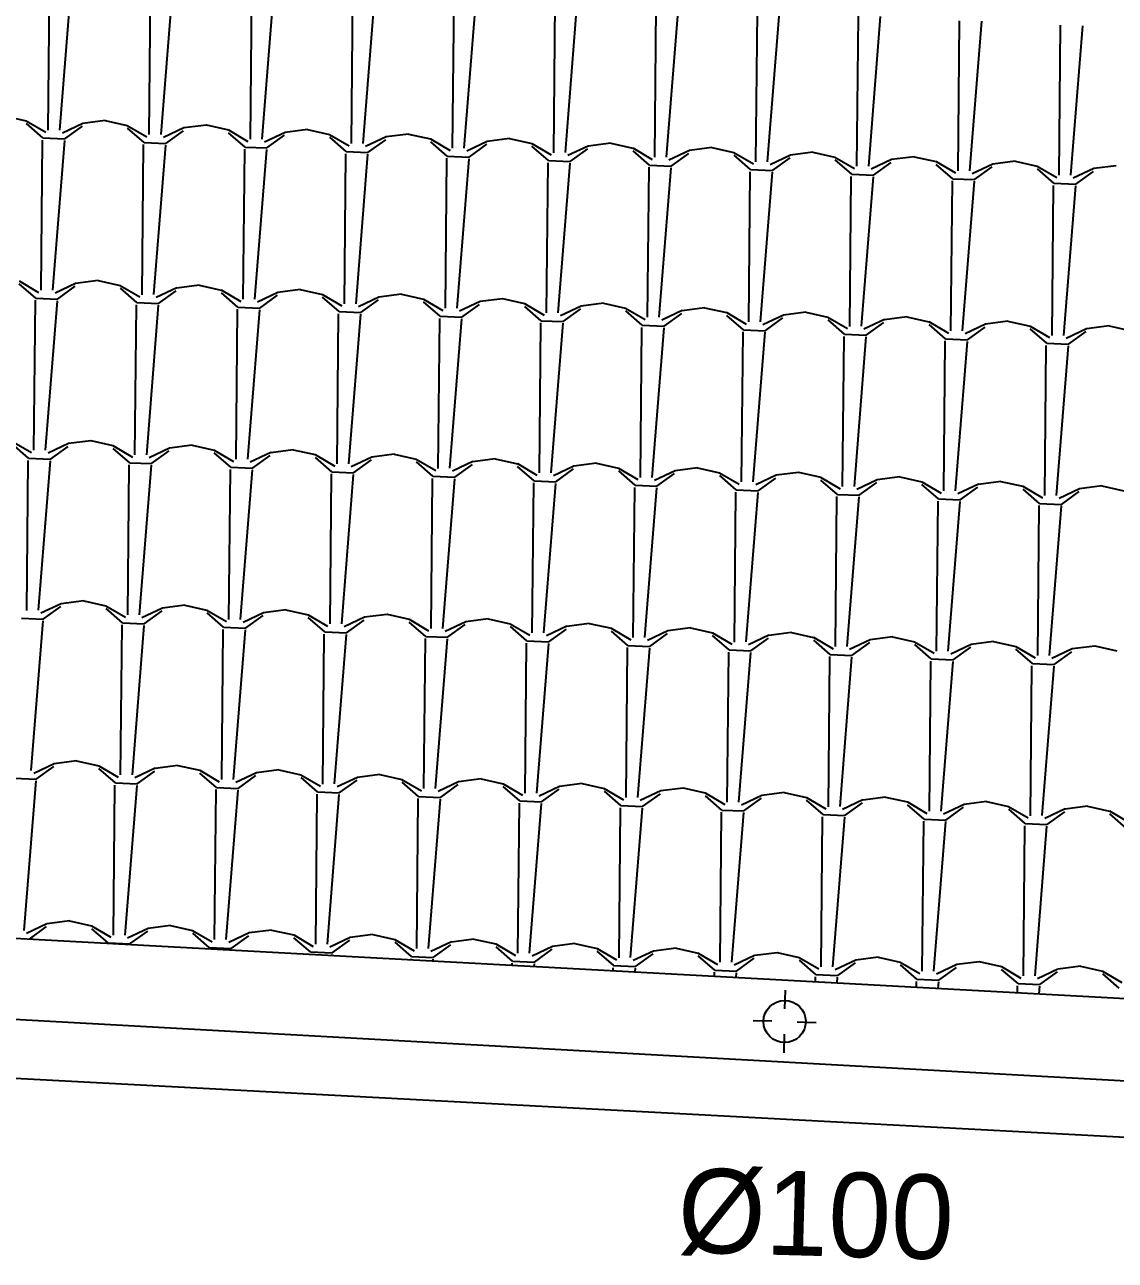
# Model space of a CAD drawing. Extents: x 1037 to 14540, y 1034 to 18285.
# Drawn here: x 9275.7 to 9534.4, y 1033.7 to 1326.7 of the extents above; entities that cross this region are included whole.
import ezdxf

# ---------------------------------------------------------------- set-up
doc = ezdxf.new("R2010")
doc.units = 0
doc.header["$LTSCALE"] = 100
doc.header["$MEASUREMENT"] = 0
doc.layers.get('0').update_dxf_attribs({"color": 240, "linetype": 'CONTINUOUS'})
for name, color, linetype in [('proiezioni', 252, 'CONTINUOUS'), ('retini copertura', 32, 'CONTINUOUS'), ('testi di progetto', 7, 'CONTINUOUS')]:
    doc.layers.add(name, color=color, linetype=linetype)
doc.styles.add('GREEKS', font='greeks')

# ---------------------------------------------------------------- blocks, each defined once
blk = doc.blocks.new('*X1853')
at = {"color": 0}
for p, q in [((39.419, 13.004), (39.4225, 13.3597)), ((39.4467, 13.004), (39.4751, 13.3586)), ((39.6588, 12.9933), (39.6622, 13.349)), ((39.6865, 12.9933), (39.7148, 13.3479)), ((39.8985, 12.9825), (39.902, 13.3382)), ((39.9262, 12.9826), (39.9546, 13.3372)), ((40.1383, 12.9718), (40.1417, 13.3275)), ((40.166, 12.9719), (40.1943, 13.3265)), ((40.3781, 12.9611), (40.3815, 13.3168)), ((40.4057, 12.9612), (40.4341, 13.3158)), ((40.6178, 12.9503), (40.6212, 13.306)), ((40.6455, 12.9504), (40.6738, 13.305)), ((40.8576, 12.9396), (40.861, 13.2953)), ((40.8853, 12.9397), (40.9136, 13.2943)), ((41.0973, 12.9289), (41.1008, 13.2846)), ((41.125, 12.929), (41.1534, 13.2836)), ((41.3371, 12.9181), (41.3405, 13.2738)), ((41.3648, 12.9183), (41.3931, 13.2729)), ((41.5768, 12.9074), (41.5803, 13.2631)), ((41.6045, 12.9076), (41.6329, 13.2622)), ((41.8166, 12.8967), (41.82, 13.2524)), ((41.8443, 12.8968), (41.8726, 13.2514)), ((39.3145, 13.0374), (39.3669, 13.0258)), ((39.3668, 13.0258), (39.4131, 12.9987)), ((39.4064, 12.9853), (39.3673, 13.0192)), ((39.501, 13.0198), (39.4525, 12.9969)), ((39.4581, 12.9829), (39.5, 13.0132)), ((39.5543, 13.0267), (39.5011, 13.0197)), ((39.5543, 13.0267), (39.6066, 13.0151)), ((39.6066, 13.0151), (39.6529, 12.988)), ((39.7408, 13.0091), (39.6923, 12.9862)), ((39.794, 13.0159), (39.7408, 13.009)), ((39.794, 13.016), (39.8464, 13.0043)), ((39.402, 12.6244), (39.4055, 12.9801)), ((39.4064, 12.9853), (39.4581, 12.983)), ((39.6462, 12.9746), (39.6071, 13.0084)), ((39.6979, 12.9722), (39.7398, 13.0025)), ((39.8464, 13.0044), (39.8926, 12.9772)), ((39.8859, 12.9638), (39.8469, 12.9977)), ((39.9806, 12.9984), (39.932, 12.9755)), ((39.9376, 12.9615), (39.9796, 12.9917)), ((40.0338, 13.0052), (39.9806, 12.9983)), ((40.0338, 13.0053), (40.0861, 12.9936)), ((40.0861, 12.9937), (40.1324, 12.9665)), ((40.1257, 12.9531), (40.0866, 12.987)), ((40.2203, 12.9876), (40.1718, 12.9647)), ((40.1774, 12.9508), (40.2193, 12.981)), ((40.2735, 12.9945), (40.2204, 12.9876)), ((40.2735, 12.9945), (40.3259, 12.9829)), ((40.3259, 12.9829), (40.3721, 12.9558)), ((40.5133, 12.9837), (40.4601, 12.9768)), ((40.5133, 12.9838), (40.5657, 12.9722)), ((39.4297, 12.6244), (39.4581, 12.979)), ((39.6418, 12.6136), (39.6452, 12.9694)), ((39.6462, 12.9745), (39.6978, 12.9722)), ((39.6695, 12.6137), (39.6978, 12.9683)), ((39.8816, 12.6029), (39.885, 12.9586)), ((39.8859, 12.9638), (39.9376, 12.9615)), ((39.9092, 12.603), (39.9376, 12.9576)), ((40.1257, 12.9531), (40.1774, 12.9508)), ((40.3655, 12.9424), (40.3264, 12.9763)), ((40.4601, 12.9769), (40.4116, 12.954)), ((40.4171, 12.94), (40.4591, 12.9703)), ((40.5656, 12.9722), (40.6119, 12.9451)), ((40.6052, 12.9317), (40.5662, 12.9655)), ((40.6998, 12.9662), (40.6513, 12.9433)), ((40.6569, 12.9293), (40.6988, 12.9596)), ((40.7531, 12.973), (40.6999, 12.9661)), ((40.7531, 12.9731), (40.8054, 12.9614)), ((40.8054, 12.9615), (40.8517, 12.9343)), ((40.845, 12.9209), (40.8059, 12.9548)), ((40.9396, 12.9554), (40.8911, 12.9326)), ((40.9928, 12.9623), (40.9396, 12.9554)), ((40.9928, 12.9624), (41.0452, 12.9507)), ((41.0452, 12.9507), (41.0914, 12.9236)), ((41.2326, 12.9516), (41.1794, 12.9446)), ((41.2326, 12.9516), (41.2849, 12.94)), ((40.1213, 12.5922), (40.1247, 12.9479)), ((40.149, 12.5923), (40.1773, 12.9469)), ((40.3611, 12.5814), (40.3645, 12.9372)), ((40.3654, 12.9424), (40.4171, 12.9401)), ((40.3887, 12.5815), (40.4171, 12.9361)), ((40.6008, 12.5707), (40.6043, 12.9264)), ((40.6052, 12.9316), (40.6569, 12.9293)), ((40.6285, 12.5708), (40.6569, 12.9254)), ((40.845, 12.9209), (40.8966, 12.9186)), ((40.8967, 12.9186), (40.9386, 12.9488)), ((41.0847, 12.9102), (41.0457, 12.9441)), ((41.1794, 12.9447), (41.1308, 12.9218)), ((41.1364, 12.9078), (41.1784, 12.9381)), ((41.2849, 12.94), (41.3312, 12.9129)), ((41.3245, 12.8995), (41.2854, 12.9334)), ((41.4191, 12.934), (41.3706, 12.9111)), ((41.3762, 12.8971), (41.4181, 12.9274)), ((41.4724, 12.9408), (41.4192, 12.9339)), ((41.4723, 12.9409), (41.5247, 12.9293)), ((41.5247, 12.9293), (41.5709, 12.9022)), ((41.5643, 12.8887), (41.5252, 12.9226)), ((41.6589, 12.9233), (41.6104, 12.9004)), ((41.7121, 12.9301), (41.6589, 12.9232)), ((41.7121, 12.9302), (41.7645, 12.9185)), ((40.8406, 12.56), (40.844, 12.9157)), ((40.8683, 12.5601), (40.8966, 12.9147)), ((41.0803, 12.5492), (41.0838, 12.905)), ((41.0847, 12.9102), (41.1364, 12.9079)), ((41.108, 12.5494), (41.1364, 12.904)), ((41.3201, 12.5385), (41.3235, 12.8942)), ((41.3245, 12.8995), (41.3762, 12.8971)), ((41.3478, 12.5387), (41.3761, 12.8933)), ((41.6159, 12.8864), (41.6579, 12.9166)), ((41.7644, 12.9186), (41.8107, 12.8914)), ((41.804, 12.878), (41.765, 12.9119)), ((41.8986, 12.9125), (41.8501, 12.8896)), ((41.8557, 12.8757), (41.8976, 12.9059)), ((41.9519, 12.9194), (41.8987, 12.9125)), ((41.5599, 12.5278), (41.5633, 12.8835)), ((41.5642, 12.8887), (41.6159, 12.8864)), ((41.5875, 12.5279), (41.6159, 12.8825)), ((41.7996, 12.517), (41.8031, 12.8728)), ((41.804, 12.878), (41.8557, 12.8757)), ((41.8273, 12.5172), (41.8557, 12.8718)), ((39.3498, 12.6462), (39.3961, 12.6191)), ((39.3894, 12.6057), (39.3504, 12.6396)), ((39.4841, 12.6402), (39.4355, 12.6173)), ((39.4411, 12.6033), (39.4831, 12.6336)), ((39.5373, 12.647), (39.4841, 12.6401)), ((39.5373, 12.6471), (39.5896, 12.6354)), ((39.5896, 12.6355), (39.6359, 12.6084)), ((39.6292, 12.5949), (39.5901, 12.6288)), ((39.7238, 12.6295), (39.6753, 12.6066)), ((39.777, 12.6363), (39.7239, 12.6294)), ((39.777, 12.6364), (39.8294, 12.6247)), ((39.3851, 12.2448), (39.3885, 12.6005)), ((39.3894, 12.6057), (39.4411, 12.6033)), ((39.4127, 12.2448), (39.4411, 12.5994)), ((39.6809, 12.5926), (39.7228, 12.6228)), ((39.8294, 12.6248), (39.8756, 12.5976)), ((39.869, 12.5842), (39.8299, 12.6181)), ((39.9636, 12.6187), (39.9151, 12.5958)), ((39.9206, 12.5819), (39.9626, 12.6121)), ((40.0168, 12.6256), (39.9636, 12.6187)), ((40.0168, 12.6256), (40.0692, 12.614)), ((40.0691, 12.614), (40.1154, 12.5869)), ((40.1087, 12.5735), (40.0696, 12.6074)), ((40.2033, 12.608), (40.1548, 12.5851)), ((40.1604, 12.5711), (40.2023, 12.6014)), ((40.2566, 12.6149), (40.2034, 12.6079)), ((40.2566, 12.6149), (40.3089, 12.6033)), ((40.3089, 12.6033), (40.3552, 12.5762)), ((40.4963, 12.6041), (40.4431, 12.5972)), ((40.4963, 12.6042), (40.5487, 12.5925)), ((39.6248, 12.234), (39.6282, 12.5897)), ((39.6292, 12.5949), (39.6808, 12.5926)), ((39.6525, 12.2341), (39.6808, 12.5887)), ((39.8646, 12.2233), (39.868, 12.579)), ((39.8689, 12.5842), (39.9206, 12.5819)), ((39.8922, 12.2234), (39.9206, 12.578)), ((40.1087, 12.5735), (40.1604, 12.5712)), ((40.3485, 12.5628), (40.3094, 12.5966)), ((40.4431, 12.5973), (40.3946, 12.5744)), ((40.4002, 12.5604), (40.4421, 12.5907)), ((40.5486, 12.5926), (40.5949, 12.5654)), ((40.5882, 12.552), (40.5492, 12.5859)), ((40.6828, 12.5866), (40.6343, 12.5637)), ((40.6399, 12.5497), (40.6819, 12.5799)), ((40.7361, 12.5934), (40.6829, 12.5865)), ((40.7361, 12.5935), (40.7884, 12.5818)), ((40.7884, 12.5818), (40.8347, 12.5547)), ((40.828, 12.5413), (40.7889, 12.5752)), ((40.9226, 12.5758), (40.8741, 12.5529)), ((40.8797, 12.539), (40.9216, 12.5692)), ((40.9758, 12.5827), (40.9227, 12.5757)), ((40.9758, 12.5827), (41.0282, 12.5711)), ((41.0282, 12.5711), (41.0744, 12.544)), ((41.2156, 12.5719), (41.1624, 12.565)), ((41.2156, 12.572), (41.268, 12.5604)), ((40.1043, 12.2126), (40.1078, 12.5683)), ((40.132, 12.2126), (40.1604, 12.5672)), ((40.3441, 12.2018), (40.3475, 12.5575)), ((40.3485, 12.5627), (40.4001, 12.5604)), ((40.3718, 12.2019), (40.4001, 12.5565)), ((40.5838, 12.1911), (40.5873, 12.5468)), ((40.5882, 12.552), (40.6399, 12.5497)), ((40.6115, 12.1912), (40.6399, 12.5458)), ((40.828, 12.5413), (40.8797, 12.539)), ((41.0678, 12.5306), (41.0287, 12.5645)), ((41.1624, 12.5651), (41.1139, 12.5422)), ((41.1194, 12.5282), (41.1614, 12.5585)), ((41.2679, 12.5604), (41.3142, 12.5333)), ((41.3075, 12.5199), (41.2684, 12.5537)), ((41.4021, 12.5544), (41.3536, 12.5315)), ((41.3592, 12.5175), (41.4011, 12.5478)), ((41.4554, 12.5612), (41.4022, 12.5543)), ((41.4554, 12.5613), (41.5077, 12.5496)), ((41.5077, 12.5497), (41.554, 12.5225)), ((41.5473, 12.5091), (41.5082, 12.543)), ((41.6419, 12.5436), (41.5934, 12.5208)), ((41.6951, 12.5505), (41.6419, 12.5436)), ((41.6951, 12.5505), (41.7475, 12.5389)), ((41.9349, 12.5398), (41.8817, 12.5328)), ((41.9349, 12.5398), (41.9872, 12.5282)), ((40.8236, 12.1804), (40.827, 12.5361)), ((40.8513, 12.1805), (40.8796, 12.5351)), ((41.0634, 12.1696), (41.0668, 12.5253)), ((41.0677, 12.5306), (41.1194, 12.5283)), ((41.091, 12.1698), (41.1194, 12.5244)), ((41.3031, 12.1589), (41.3066, 12.5146)), ((41.3075, 12.5198), (41.3592, 12.5175)), ((41.3308, 12.159), (41.3591, 12.5136)), ((41.599, 12.5068), (41.6409, 12.537)), ((41.7474, 12.5389), (41.7937, 12.5118)), ((41.787, 12.4984), (41.748, 12.5323)), ((41.8816, 12.5329), (41.8331, 12.51)), ((41.8387, 12.496), (41.8807, 12.5263)), ((41.5429, 12.1482), (41.5463, 12.5039)), ((41.5473, 12.5091), (41.5989, 12.5068)), ((41.5706, 12.1483), (41.5989, 12.5029)), ((41.7826, 12.1374), (41.7861, 12.4931)), ((41.787, 12.4984), (41.8387, 12.4961)), ((41.8103, 12.1376), (41.8387, 12.4922)), ((39.3329, 12.2666), (39.3791, 12.2395)), ((39.3725, 12.226), (39.3334, 12.2599)), ((39.4671, 12.2606), (39.4186, 12.2377)), ((39.4241, 12.2237), (39.4661, 12.254)), ((39.5203, 12.2674), (39.4671, 12.2605)), ((39.5203, 12.2675), (39.5726, 12.2558)), ((39.5726, 12.2559), (39.6189, 12.2287)), ((39.6122, 12.2153), (39.5731, 12.2492)), ((39.7068, 12.2498), (39.6583, 12.227)), ((39.7601, 12.2567), (39.7069, 12.2498)), ((39.7601, 12.2567), (39.8124, 12.2451)), ((39.3681, 11.8651), (39.3715, 12.2208)), ((39.3724, 12.226), (39.4241, 12.2237)), ((39.3957, 11.8652), (39.4241, 12.2198)), ((39.6639, 12.213), (39.7058, 12.2432)), ((39.8124, 12.2451), (39.8587, 12.218)), ((39.852, 12.2046), (39.8129, 12.2385)), ((39.9466, 12.2391), (39.8981, 12.2162)), ((39.9037, 12.2022), (39.9456, 12.2325)), ((39.9998, 12.246), (39.9466, 12.239)), ((39.9998, 12.246), (40.0522, 12.2344)), ((40.0521, 12.2344), (40.0984, 12.2073)), ((40.0917, 12.1939), (40.0527, 12.2278)), ((40.1863, 12.2284), (40.1378, 12.2055)), ((40.1434, 12.1915), (40.1854, 12.2218)), ((40.2396, 12.2352), (40.1864, 12.2283)), ((40.2396, 12.2353), (40.2919, 12.2236)), ((40.2919, 12.2237), (40.3382, 12.1966)), ((40.4261, 12.2177), (40.3776, 12.1948)), ((40.4793, 12.2245), (40.4262, 12.2176)), ((40.4793, 12.2246), (40.5317, 12.2129)), ((39.6078, 11.8544), (39.6113, 12.2101)), ((39.6122, 12.2153), (39.6639, 12.213)), ((39.6355, 11.8545), (39.6639, 12.2091)), ((39.8476, 11.8437), (39.851, 12.1994)), ((39.852, 12.2046), (39.9036, 12.2023)), ((39.8753, 11.8437), (39.9036, 12.1983)), ((40.0873, 11.8329), (40.0908, 12.1886)), ((40.0917, 12.1939), (40.1434, 12.1915)), ((40.3315, 12.1831), (40.2924, 12.217)), ((40.3832, 12.1808), (40.4251, 12.211)), ((40.5317, 12.213), (40.5779, 12.1858)), ((40.5713, 12.1724), (40.5322, 12.2063)), ((40.6659, 12.2069), (40.6174, 12.184)), ((40.6229, 12.1701), (40.6649, 12.2003)), ((40.7191, 12.2138), (40.6659, 12.2069)), ((40.7191, 12.2138), (40.7714, 12.2022)), ((40.7714, 12.2022), (40.8177, 12.1751)), ((40.811, 12.1617), (40.7719, 12.1956)), ((40.9056, 12.1962), (40.8571, 12.1733)), ((40.8627, 12.1593), (40.9046, 12.1896)), ((40.9589, 12.203), (40.9057, 12.1961)), ((40.9589, 12.2031), (41.0112, 12.1915)), ((41.0112, 12.1915), (41.0575, 12.1644)), ((41.1986, 12.1923), (41.1454, 12.1854)), ((41.1986, 12.1924), (41.251, 12.1807)), ((40.115, 11.833), (40.1434, 12.1876)), ((40.3271, 11.8222), (40.3305, 12.1779)), ((40.3315, 12.1831), (40.3831, 12.1808)), ((40.3548, 11.8223), (40.3831, 12.1769)), ((40.5669, 11.8115), (40.5703, 12.1672)), ((40.5712, 12.1724), (40.6229, 12.1701)), ((40.5945, 11.8116), (40.6229, 12.1662)), ((40.811, 12.1617), (40.8627, 12.1594)), ((41.0508, 12.151), (41.0117, 12.1848)), ((41.1454, 12.1855), (41.0969, 12.1626)), ((41.1025, 12.1486), (41.1444, 12.1789)), ((41.2509, 12.1808), (41.2972, 12.1536)), ((41.2905, 12.1402), (41.2515, 12.1741)), ((41.3851, 12.1747), (41.3366, 12.1519)), ((41.3422, 12.1379), (41.3842, 12.1681)), ((41.4384, 12.1816), (41.3852, 12.1747)), ((41.4384, 12.1816), (41.4907, 12.17)), ((41.4907, 12.17), (41.537, 12.1429)), ((41.5303, 12.1295), (41.4912, 12.1634)), ((41.6249, 12.164), (41.5764, 12.1411)), ((41.6781, 12.1709), (41.625, 12.1639)), ((41.6781, 12.1709), (41.7305, 12.1593)), ((41.7305, 12.1593), (41.7767, 12.1322)), ((41.9179, 12.1601), (41.8647, 12.1532)), ((41.9179, 12.1602), (41.9702, 12.1485)), ((40.8066, 11.8007), (40.8101, 12.1564)), ((40.8343, 11.8009), (40.8626, 12.1555)), ((41.0464, 11.79), (41.0498, 12.1457)), ((41.0508, 12.1509), (41.1024, 12.1486)), ((41.0741, 11.7901), (41.1024, 12.1447)), ((41.2861, 11.7793), (41.2896, 12.135)), ((41.2905, 12.1402), (41.3422, 12.1379)), ((41.3138, 11.7794), (41.3422, 12.134)), ((41.582, 12.1271), (41.6239, 12.1574)), ((41.7701, 12.1188), (41.731, 12.1527)), ((41.8647, 12.1533), (41.8162, 12.1304)), ((41.8217, 12.1164), (41.8637, 12.1467)), ((41.5259, 11.7685), (41.5293, 12.1242)), ((41.5303, 12.1295), (41.5819, 12.1272)), ((41.5536, 11.7687), (41.5819, 12.1233)), ((41.7657, 11.7578), (41.7691, 12.1135)), ((41.77, 12.1188), (41.8217, 12.1164)), ((41.7933, 11.758), (41.8217, 12.1126)), ((39.4501, 11.8809), (39.4016, 11.8581)), ((39.4071, 11.8441), (39.4491, 11.8743)), ((39.5033, 11.8878), (39.4501, 11.8809)), ((39.5033, 11.8878), (39.5557, 11.8762)), ((39.5556, 11.8762), (39.6019, 11.8491)), ((39.5952, 11.8357), (39.5562, 11.8696)), ((39.6898, 11.8702), (39.6413, 11.8473)), ((39.7431, 11.8771), (39.6899, 11.8701)), ((39.7431, 11.8771), (39.7954, 11.8655)), ((39.9828, 11.8663), (39.9296, 11.8594)), ((39.9828, 11.8664), (40.0352, 11.8547)), ((39.3555, 11.8464), (39.4071, 11.8441)), ((39.3788, 11.4856), (39.4071, 11.8402)), ((39.6469, 11.8333), (39.6889, 11.8636)), ((39.7954, 11.8655), (39.8417, 11.8384)), ((39.835, 11.825), (39.7959, 11.8589)), ((39.9296, 11.8595), (39.8811, 11.8366)), ((39.8867, 11.8226), (39.9286, 11.8529)), ((40.0352, 11.8548), (40.0814, 11.8277)), ((40.0747, 11.8142), (40.0357, 11.8481)), ((40.1694, 11.8488), (40.1209, 11.8259)), ((40.1264, 11.8119), (40.1684, 11.8422)), ((40.2226, 11.8556), (40.1694, 11.8487)), ((40.2226, 11.8557), (40.2749, 11.844)), ((40.2749, 11.8441), (40.3212, 11.8169)), ((40.3145, 11.8035), (40.2754, 11.8374)), ((40.4091, 11.838), (40.3606, 11.8151)), ((40.4624, 11.8449), (40.4092, 11.838)), ((40.4623, 11.8449), (40.5147, 11.8333)), ((39.5908, 11.4748), (39.5943, 11.8305)), ((39.5952, 11.8357), (39.6469, 11.8334)), ((39.6185, 11.4748), (39.6469, 11.8294)), ((39.8306, 11.464), (39.834, 11.8198)), ((39.835, 11.825), (39.8866, 11.8226)), ((39.8583, 11.4641), (39.8866, 11.8187)), ((40.0704, 11.4533), (40.0738, 11.809)), ((40.0747, 11.8142), (40.1264, 11.8119)), ((40.098, 11.4534), (40.1264, 11.808)), ((40.3662, 11.8012), (40.4081, 11.8314)), ((40.5147, 11.8333), (40.5609, 11.8062)), ((40.5543, 11.7928), (40.5152, 11.8267)), ((40.6489, 11.8273), (40.6004, 11.8044)), ((40.6059, 11.7904), (40.6479, 11.8207)), ((40.7021, 11.8342), (40.6489, 11.8272)), ((40.7021, 11.8342), (40.7545, 11.8226)), ((40.7544, 11.8226), (40.8007, 11.7955)), ((40.794, 11.7821), (40.755, 11.8159)), ((40.8886, 11.8166), (40.8401, 11.7937)), ((40.8457, 11.7797), (40.8877, 11.81)), ((40.9419, 11.8234), (40.8887, 11.8165)), ((40.9419, 11.8235), (40.9942, 11.8118)), ((40.9942, 11.8119), (41.0405, 11.7848)), ((41.1816, 11.8127), (41.1284, 11.8058)), ((41.1816, 11.8128), (41.234, 11.8011)), ((40.3101, 11.4426), (40.3135, 11.7983)), ((40.3145, 11.8035), (40.3662, 11.8012)), ((40.3378, 11.4427), (40.3661, 11.7973)), ((40.5499, 11.4318), (40.5533, 11.7876)), ((40.5543, 11.7928), (40.6059, 11.7905)), ((40.5776, 11.432), (40.6059, 11.7866)), ((40.794, 11.7821), (40.8457, 11.7797)), ((41.0338, 11.7713), (40.9947, 11.8052)), ((41.1284, 11.8059), (41.0799, 11.783)), ((41.0855, 11.769), (41.1274, 11.7992)), ((41.234, 11.8012), (41.2802, 11.774)), ((41.2736, 11.7606), (41.2345, 11.7945)), ((41.3682, 11.7951), (41.3197, 11.7722)), ((41.3252, 11.7583), (41.3672, 11.7885)), ((41.4214, 11.802), (41.3682, 11.795)), ((41.4214, 11.802), (41.4737, 11.7904)), ((41.4737, 11.7904), (41.52, 11.7633)), ((41.5133, 11.7499), (41.4742, 11.7838)), ((41.6079, 11.7844), (41.5594, 11.7615)), ((41.6612, 11.7912), (41.608, 11.7843)), ((41.6611, 11.7913), (41.7135, 11.7797)), ((41.7135, 11.7797), (41.7597, 11.7526)), ((41.9009, 11.7805), (41.8477, 11.7736)), ((41.9009, 11.7806), (41.9533, 11.7689)), ((40.7896, 11.4211), (40.7931, 11.7768)), ((40.8173, 11.4212), (40.8457, 11.7758)), ((41.0294, 11.4104), (41.0328, 11.7661)), ((41.0338, 11.7713), (41.0854, 11.769)), ((41.0571, 11.4105), (41.0854, 11.7651)), ((41.2692, 11.3996), (41.2726, 11.7554)), ((41.2735, 11.7606), (41.3252, 11.7583)), ((41.2968, 11.3998), (41.3252, 11.7544)), ((41.5133, 11.7499), (41.565, 11.7476)), ((41.565, 11.7475), (41.6069, 11.7778)), ((41.7531, 11.7392), (41.714, 11.773)), ((41.8477, 11.7737), (41.7992, 11.7508)), ((41.8047, 11.7368), (41.8467, 11.7671)), ((41.5089, 11.3889), (41.5123, 11.7446)), ((41.5366, 11.3891), (41.5649, 11.7437)), ((41.7487, 11.3782), (41.7521, 11.7339)), ((41.7531, 11.7391), (41.8047, 11.7368)), ((41.7763, 11.3783), (41.8047, 11.7329)), ((39.4331, 11.5013), (39.3846, 11.4784)), ((39.3902, 11.4645), (39.4321, 11.4947)), ((39.4863, 11.5082), (39.4331, 11.5012)), ((39.4863, 11.5082), (39.5387, 11.4966)), ((39.5387, 11.4966), (39.5849, 11.4695)), ((39.5782, 11.4561), (39.5392, 11.49)), ((39.6729, 11.4906), (39.6243, 11.4677)), ((39.7261, 11.4974), (39.6729, 11.4905)), ((39.7261, 11.4975), (39.7784, 11.4858)), ((39.7784, 11.4859), (39.8247, 11.4588)), ((39.9659, 11.4867), (39.9127, 11.4798)), ((39.9658, 11.4868), (40.0182, 11.4751)), ((39.3385, 11.4668), (39.3901, 11.4645)), ((39.3618, 11.106), (39.3901, 11.4605)), ((39.5782, 11.4561), (39.6299, 11.4538)), ((39.6299, 11.4537), (39.6719, 11.484)), ((39.818, 11.4454), (39.7789, 11.4792)), ((39.9126, 11.4799), (39.8641, 11.457)), ((39.8697, 11.443), (39.9116, 11.4733)), ((40.0182, 11.4752), (40.0644, 11.448)), ((40.0578, 11.4346), (40.0187, 11.4685)), ((40.1524, 11.4691), (40.1039, 11.4463)), ((40.1094, 11.4323), (40.1514, 11.4625)), ((40.2056, 11.476), (40.1524, 11.4691)), ((40.2056, 11.476), (40.258, 11.4644)), ((40.2579, 11.4644), (40.3042, 11.4373)), ((40.2975, 11.4239), (40.2584, 11.4578)), ((40.3921, 11.4584), (40.3436, 11.4355)), ((40.4454, 11.4653), (40.3922, 11.4583)), ((40.4454, 11.4653), (40.4977, 11.4537)), ((39.5739, 11.0952), (39.5773, 11.4509)), ((39.6015, 11.0952), (39.6299, 11.4498)), ((39.8136, 11.0844), (39.817, 11.4401)), ((39.818, 11.4453), (39.8697, 11.443)), ((39.8413, 11.0845), (39.8696, 11.4391)), ((40.0534, 11.0737), (40.0568, 11.4294)), ((40.0577, 11.4346), (40.1094, 11.4323)), ((40.081, 11.0738), (40.1094, 11.4284)), ((40.3492, 11.4215), (40.3911, 11.4518)), ((40.4977, 11.4537), (40.544, 11.4266)), ((40.5373, 11.4132), (40.4982, 11.4471)), ((40.6319, 11.4477), (40.5834, 11.4248)), ((40.589, 11.4108), (40.6309, 11.4411)), ((40.6851, 11.4545), (40.6319, 11.4476)), ((40.6851, 11.4546), (40.7375, 11.4429)), ((40.7375, 11.443), (40.7837, 11.4159)), ((40.777, 11.4024), (40.738, 11.4363)), ((40.8717, 11.437), (40.8231, 11.4141)), ((40.8287, 11.4001), (40.8707, 11.4303)), ((40.9249, 11.4438), (40.8717, 11.4369)), ((40.9249, 11.4439), (40.9772, 11.4322)), ((40.9772, 11.4323), (41.0235, 11.4051)), ((41.1647, 11.4331), (41.1115, 11.4261)), ((41.1646, 11.4331), (41.217, 11.4215)), ((40.2931, 11.063), (40.2966, 11.4187)), ((40.2975, 11.4239), (40.3492, 11.4216)), ((40.3208, 11.0631), (40.3492, 11.4177)), ((40.5329, 11.0522), (40.5363, 11.4079)), ((40.5373, 11.4132), (40.5889, 11.4108)), ((40.5606, 11.0523), (40.5889, 11.4069)), ((40.7727, 11.0415), (40.7761, 11.3972)), ((40.777, 11.4024), (40.8287, 11.4001)), ((41.0168, 11.3917), (40.9777, 11.4256)), ((41.1114, 11.4262), (41.0629, 11.4033)), ((41.0685, 11.3894), (41.1104, 11.4196)), ((41.217, 11.4215), (41.2632, 11.3944)), ((41.2566, 11.381), (41.2175, 11.4149)), ((41.3512, 11.4155), (41.3027, 11.3926)), ((41.3082, 11.3786), (41.3502, 11.4089)), ((41.4044, 11.4223), (41.3512, 11.4154)), ((41.4044, 11.4224), (41.4568, 11.4108)), ((41.4567, 11.4108), (41.503, 11.3837)), ((41.4963, 11.3703), (41.4572, 11.4041)), ((41.5909, 11.4048), (41.5424, 11.3819)), ((41.548, 11.3679), (41.59, 11.3982)), ((41.6442, 11.4116), (41.591, 11.4047)), ((41.6442, 11.4117), (41.6965, 11.4)), ((41.6965, 11.4001), (41.7428, 11.3729)), ((41.8839, 11.4009), (41.8307, 11.394)), ((41.8839, 11.4009), (41.9363, 11.3893)), ((40.8003, 11.0416), (40.8287, 11.3962)), ((41.0124, 11.0308), (41.0158, 11.3865)), ((41.0168, 11.3917), (41.0685, 11.3894)), ((41.0401, 11.0309), (41.0684, 11.3855)), ((41.2522, 11.02), (41.2556, 11.3757)), ((41.2565, 11.381), (41.3082, 11.3787)), ((41.2798, 11.0202), (41.3082, 11.3748)), ((41.4963, 11.3702), (41.548, 11.3679)), ((41.7361, 11.3595), (41.697, 11.3934)), ((41.8307, 11.3941), (41.7822, 11.3712)), ((41.7878, 11.3572), (41.8297, 11.3874)), ((41.9363, 11.3894), (41.9825, 11.3622)), ((41.9758, 11.3488), (41.9368, 11.3827)), ((41.4919, 11.0093), (41.4954, 11.365)), ((41.5196, 11.0095), (41.548, 11.3641)), ((41.7317, 10.9986), (41.7351, 11.3543)), ((41.7361, 11.3595), (41.7877, 11.3572)), ((41.7594, 10.9987), (41.7877, 11.3533)), ((39.4161, 11.1217), (39.3676, 11.0988)), ((39.3743, 11.0857), (39.4151, 11.1151)), ((39.4693, 11.1285), (39.4162, 11.1216)), ((39.4693, 11.1286), (39.5217, 11.117)), ((39.5217, 11.117), (39.5679, 11.0899)), ((39.5613, 11.0765), (39.5222, 11.1103)), ((39.6559, 11.111), (39.6074, 11.0881)), ((39.6129, 11.0741), (39.6549, 11.1044)), ((39.7091, 11.1178), (39.6559, 11.1109)), ((39.7091, 11.1179), (39.7614, 11.1062)), ((39.7614, 11.1063), (39.8077, 11.0791)), ((39.9489, 11.1071), (39.8957, 11.1002)), ((39.9489, 11.1071), (40.0012, 11.0955)), ((39.5612, 11.0764), (39.6129, 11.0741)), ((39.801, 11.0657), (39.7619, 11.0996)), ((39.8956, 11.1003), (39.8471, 11.0774)), ((39.8527, 11.0634), (39.8946, 11.0936)), ((40.0012, 11.0955), (40.0475, 11.0684)), ((40.0408, 11.055), (40.0017, 11.0889)), ((40.1354, 11.0895), (40.0869, 11.0666)), ((40.0925, 11.0527), (40.1344, 11.0829)), ((40.1886, 11.0964), (40.1354, 11.0894)), ((40.1886, 11.0964), (40.241, 11.0848)), ((40.241, 11.0848), (40.2872, 11.0577)), ((40.2805, 11.0443), (40.2415, 11.0782)), ((40.3751, 11.0788), (40.3266, 11.0559)), ((40.4284, 11.0856), (40.3752, 11.0787)), ((40.4284, 11.0857), (40.4807, 11.074)), ((40.6681, 11.0749), (40.615, 11.068)), ((40.6681, 11.075), (40.7205, 11.0633)), ((39.801, 11.0657), (39.8527, 11.0634)), ((40.0398, 11.0495), (40.0398, 11.0498)), ((40.0408, 11.055), (40.0924, 11.0527)), ((40.0922, 11.0467), (40.0924, 11.0488)), ((40.3322, 11.0419), (40.3742, 11.0722)), ((40.4807, 11.0741), (40.527, 11.047)), ((40.5203, 11.0336), (40.4812, 11.0674)), ((40.6149, 11.0681), (40.5664, 11.0452)), ((40.572, 11.0312), (40.6139, 11.0615)), ((40.7205, 11.0634), (40.7667, 11.0362)), ((40.7601, 11.0228), (40.721, 11.0567)), ((40.8547, 11.0573), (40.8062, 11.0345)), ((40.8117, 11.0205), (40.8537, 11.0507)), ((40.9079, 11.0642), (40.8547, 11.0573)), ((40.9079, 11.0642), (40.9602, 11.0526)), ((40.9602, 11.0526), (41.0065, 11.0255)), ((40.9998, 11.0121), (40.9607, 11.046)), ((41.0944, 11.0466), (41.0459, 11.0237)), ((41.1477, 11.0534), (41.0945, 11.0465)), ((41.1477, 11.0535), (41.2, 11.0419)), ((40.2796, 11.0365), (40.2796, 11.0391)), ((40.2805, 11.0443), (40.3322, 11.042)), ((40.3318, 11.0337), (40.3322, 11.038)), ((40.5193, 11.0235), (40.5193, 11.0283)), ((40.5203, 11.0335), (40.572, 11.0312)), ((40.5714, 11.0207), (40.5719, 11.0273)), ((40.759, 11.0105), (40.7591, 11.0176)), ((40.76, 11.0228), (40.8117, 11.0205)), ((40.811, 11.0076), (40.8117, 11.0166)), ((41.0515, 11.0097), (41.0934, 11.04)), ((41.2, 11.0419), (41.2463, 11.0148)), ((41.2396, 11.0014), (41.2005, 11.0353)), ((41.3342, 11.0359), (41.2857, 11.013)), ((41.2913, 10.999), (41.3332, 11.0293)), ((41.3874, 11.0427), (41.3342, 11.0358)), ((41.3874, 11.0428), (41.4398, 11.0311)), ((41.4397, 11.0312), (41.486, 11.0041)), ((41.4793, 10.9906), (41.4403, 11.0245)), ((41.5739, 11.0252), (41.5254, 11.0023)), ((41.531, 10.9883), (41.573, 11.0185)), ((41.6272, 11.032), (41.574, 11.0251)), ((41.6272, 11.0321), (41.6795, 11.0204)), ((41.6795, 11.0205), (41.7258, 10.9933)), ((41.8669, 11.0213), (41.8138, 11.0143)), ((41.8669, 11.0213), (41.9193, 11.0097)), ((40.9988, 10.9974), (40.9989, 11.0069)), ((40.9998, 11.0121), (41.0515, 11.0098)), ((41.0506, 10.9946), (41.0514, 11.0059)), ((41.2385, 10.9844), (41.2386, 10.9961)), ((41.2396, 11.0014), (41.2912, 10.999)), ((41.2901, 10.9816), (41.2912, 10.9952)), ((41.4793, 10.9906), (41.531, 10.9883)), ((41.7191, 10.9799), (41.68, 11.0138)), ((41.8137, 11.0144), (41.7652, 10.9915)), ((41.7708, 10.9776), (41.8127, 11.0078)), ((41.9193, 11.0097), (41.9655, 10.9826)), ((41.9589, 10.9692), (41.9198, 11.0031)), ((41.4782, 10.9714), (41.4784, 10.9854)), ((41.5297, 10.9686), (41.531, 10.9844)), ((41.718, 10.9584), (41.7181, 10.9747)), ((41.7191, 10.9799), (41.7708, 10.9776)), ((41.7693, 10.9556), (41.7707, 10.9737))]:
    blk.add_line(p, q, dxfattribs=at)

msp = doc.modelspace()

# ---------------------------------------------------------------- linework, layer by layer
at = {"layer": 'proiezioni'}
for p, q in [((5921.26, 1292.09), (9882.84, 1076.95)), ((5901.39, 1278.68), (9897.54, 1056.13)), ((9929.07, 1041.89), (5880.03, 1257.57))]:
    msp.add_line(p, q, dxfattribs=at)
at = {"layer": 'testi di progetto'}
for p, q in [((9456.04, 1093.3), (9456.16, 1097.76)), ((9452.96, 1090.39), (9448.51, 1090.51)), ((9458.96, 1090.22), (9463.41, 1090.1)), ((9455.88, 1087.31), (9455.76, 1082.86))]:
    msp.add_line(p, q, dxfattribs=at)
msp.add_circle((9455.96, 1090.31), 5, dxfattribs=at)

# ---------------------------------------------------------------- block references
at = {"layer": 'retini copertura', "xscale": 100, "yscale": 100, "zscale": 100}
msp.add_blockref('*X1853', (5339.41, 1.3), dxfattribs=at)

# ---------------------------------------------------------------- texts
at = {"layer": 'testi di progetto', "style": 'GREEKS'}
msp.add_text('%%C100', height=20, rotation=358.4504, dxfattribs=at).set_placement((9430.41, 1035.63))

doc.saveas('drawing.dxf')
